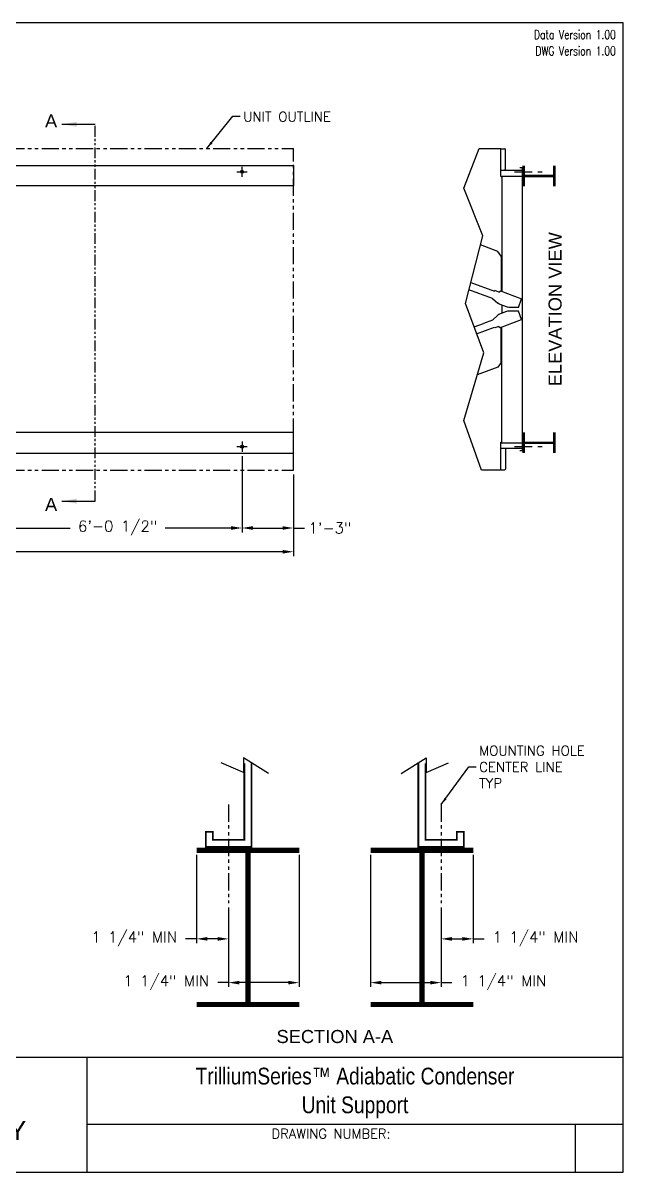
# Model space of a CAD drawing. Extents: x 3 to 450, y 5 to 340.
# Drawn here: x 275.1 to 450.1, y 5.1 to 340.1 of the extents above; entities that cross this region are included whole.
import ezdxf
from ezdxf.enums import TextEntityAlignment as Align

# ---------------------------------------------------------------- set-up
doc = ezdxf.new("R2010")
doc.units = 0
doc.header["$LTSCALE"] = 8
doc.header["$MEASUREMENT"] = 0
doc.linetypes.add('PHANTOM2', pattern=[1.25, 0.625, -0.125, 0.125, -0.125, 0.125, -0.125])
doc.layers.get('0').update_dxf_attribs({"linetype": 'CONTINUOUS'})
doc.layers.get('Defpoints').update_dxf_attribs({"linetype": 'CONTINUOUS'})
for name, color, linetype in [('STD-BASE', 5, 'CONTINUOUS'), ('STD-PLAN-A', 5, 'CONTINUOUS'), ('TEXT', 4, 'CONTINUOUS')]:
    doc.layers.add(name, color=color, linetype=linetype)
doc.styles.add('BAC', font='swissk.ttf')
doc.styles.add('BACtblk', font='swisscl.ttf')
doc.styles.add('BACtblkBold', font='swissck.ttf')
doc.styles.add('Current-ANSI-BAC Part', font='arial.ttf')
doc.styles.add('SIMPLEX', font='simplex.shx', dxfattribs={"oblique": 10})
doc.styles.add('SUBMITTAL', font='romans.shx')
doc.dimstyles.new('SUBMITTAL', dxfattribs={"dimtxt": 0.09375, "dimasz": 0.09375, "dimexe": 0.03125, "dimexo": 0.0625, "dimgap": 0.0625, "dimtad": 0, "dimdec": 4, "dimzin": 4, "dimdsep": 46, "dimlunit": 4, "dimtxsty": 'SUBMITTAL', "dimcen": 0.09375, "dimclre": 6, "dimadec": 0, "dimazin": 0, "dimtfac": 1, "dimtdec": 0, "dimtofl": 0, "dimtmove": 0, "dimatfit": 3, "dimfxl": 0, "dimfrac": 2, "dimtolj": 1, "dimtzin": 4, "dimarcsym": 0})

# ---------------------------------------------------------------- blocks, each defined once
blk = doc.blocks.new('BORDER')
for p, q in [((1, 1), (0, 1)), ((0, 1), (0, 0)), ((1, 0), (1, 1)), ((0, 0), (1, 0))]:
    blk.add_line(p, q)
blk = doc.blocks.new('*D5')
at = {"layer": 'Defpoints', "color": 0}
for p in [(338.96, 215.09), (353.96, 209.76), (353.96, 192.87)]:
    blk.add_point(p, dxfattribs=at)
at = {"layer": 'STD-PLAN-A', "color": 6, "lineweight": -2}
for p, q in [((338.96, 213.82), (338.96, 191.6)), ((353.96, 208.49), (353.96, 191.6))]:
    blk.add_line(p, q, dxfattribs=at)
at = {"layer": 'STD-PLAN-A', "color": 3, "lineweight": -2}
for p, q in [((342.13, 192.87), (350.78, 192.87)), ((353.96, 192.87), (357.13, 192.87))]:
    blk.add_line(p, q, dxfattribs=at)
at = {"layer": 'STD-PLAN-A', "color": 3}
for points in [[(342.13, 193.4), (342.13, 192.34), (338.96, 192.87)], [(350.78, 193.4), (350.78, 192.34), (353.96, 192.87)]]:
    blk.add_solid(points, dxfattribs=at)
at = {"layer": 'STD-PLAN-A', "color": 3, "insert": (364.59, 192.87), "char_height": 3.172, "attachment_point": 5, "style": 'SUBMITTAL'}
blk.add_mtext('\\A1;1\'-3"', dxfattribs=at)
blk = doc.blocks.new('*D9')
at = {"layer": 'Defpoints', "color": 0}
for p in [(70.53, 209.76), (353.96, 209.76), (353.96, 185.95)]:
    blk.add_point(p, dxfattribs=at)
at = {"layer": 'STD-BASE', "color": 6, "lineweight": -2}
for p, q in [((70.53, 208.49), (70.53, 184.68)), ((353.96, 208.49), (353.96, 184.68))]:
    blk.add_line(p, q, dxfattribs=at)
at = {"layer": 'STD-BASE', "color": 3, "lineweight": -2}
for p, q in [((73.7, 185.95), (196.78, 185.95)), ((350.78, 185.95), (227.71, 185.95))]:
    blk.add_line(p, q, dxfattribs=at)
at = {"layer": 'STD-BASE', "color": 3}
for points in [[(73.7, 186.48), (73.7, 185.42), (70.53, 185.95)], [(350.78, 186.48), (350.78, 185.42), (353.96, 185.95)]]:
    blk.add_solid(points, dxfattribs=at)
at = {"layer": 'STD-BASE', "color": 3, "insert": (212.24, 185.95), "char_height": 3.1719, "attachment_point": 5, "style": 'SUBMITTAL'}
blk.add_mtext('\\A1;23\'-7 3/8"', dxfattribs=at)
blk = doc.blocks.new('*D12')
at = {"layer": 'Defpoints', "color": 0}
for p in [(266.4, 215.09), (338.96, 215.09), (266.4, 192.87)]:
    blk.add_point(p, dxfattribs=at)
at = {"layer": 'STD-PLAN-A', "color": 6, "lineweight": -2}
for p, q in [((266.4, 213.82), (266.4, 191.6)), ((338.96, 213.82), (338.96, 191.6))]:
    blk.add_line(p, q, dxfattribs=at)
at = {"layer": 'STD-PLAN-A', "color": 3, "lineweight": -2}
for p, q in [((269.57, 192.87), (288.8, 192.87)), ((335.78, 192.87), (316.56, 192.87))]:
    blk.add_line(p, q, dxfattribs=at)
at = {"layer": 'STD-PLAN-A', "color": 3}
for points in [[(269.57, 193.4), (269.57, 192.34), (266.4, 192.87)], [(335.78, 193.4), (335.78, 192.34), (338.96, 192.87)]]:
    blk.add_solid(points, dxfattribs=at)
at = {"layer": 'STD-PLAN-A', "color": 3, "insert": (302.68, 192.87), "char_height": 3.1719, "attachment_point": 5, "style": 'SUBMITTAL'}
blk.add_mtext('\\A1;6\'-0 1/2"', dxfattribs=at)
blk = doc.blocks.new('*D14')
at = {"layer": 'Defpoints', "color": 0}
for p in [(406.37, 98.86), (397.01, 83.47), (406.37, 73.08)]:
    blk.add_point(p, dxfattribs=at)
at = {"layer": 'STD-PLAN-A', "color": 6, "lineweight": -2}
for p, q in [((406.37, 97.59), (406.37, 71.81)), ((397.01, 82.2), (397.01, 71.81))]:
    blk.add_line(p, q, dxfattribs=at)
at = {"layer": 'STD-PLAN-A', "color": 3, "lineweight": -2}
for p, q in [((400.18, 73.08), (403.19, 73.08)), ((406.37, 73.08), (409.54, 73.08))]:
    blk.add_line(p, q, dxfattribs=at)
at = {"layer": 'STD-PLAN-A', "color": 3}
for points in [[(400.18, 73.61), (400.18, 72.55), (397.01, 73.08)], [(403.19, 73.61), (403.19, 72.55), (406.37, 73.08)]]:
    blk.add_solid(points, dxfattribs=at)
at = {"layer": 'STD-PLAN-A', "color": 3, "insert": (424.55, 73.08), "char_height": 3.1719, "attachment_point": 5, "style": 'SUBMITTAL'}
blk.add_mtext('\\A1;1 1/4" MIN', dxfattribs=at)
blk = doc.blocks.new('*D15')
at = {"layer": 'Defpoints', "color": 0}
for p in [(376.43, 98.86), (397.01, 83.47), (376.43, 60.32)]:
    blk.add_point(p, dxfattribs=at)
at = {"layer": 'STD-PLAN-A', "color": 6, "lineweight": -2}
for p, q in [((376.43, 97.59), (376.43, 59.05)), ((397.01, 82.2), (397.01, 59.05))]:
    blk.add_line(p, q, dxfattribs=at)
at = {"layer": 'STD-PLAN-A', "color": 3, "lineweight": -2}
for p, q in [((379.6, 60.32), (393.84, 60.32)), ((397.01, 60.32), (400.18, 60.32))]:
    blk.add_line(p, q, dxfattribs=at)
at = {"layer": 'STD-PLAN-A', "color": 3}
for points in [[(379.6, 60.85), (379.6, 59.79), (376.43, 60.32)], [(393.84, 60.85), (393.84, 59.79), (397.01, 60.32)]]:
    blk.add_solid(points, dxfattribs=at)
at = {"layer": 'STD-PLAN-A', "color": 3, "insert": (415.19, 60.32), "char_height": 3.1719, "attachment_point": 5, "style": 'SUBMITTAL'}
blk.add_mtext('\\A1;1 1/4" MIN', dxfattribs=at)
blk = doc.blocks.new('*D16')
at = {"layer": 'Defpoints', "color": 0}
for p in [(325.68, 98.86), (335.04, 83.47), (325.68, 73.08)]:
    blk.add_point(p, dxfattribs=at)
at = {"layer": 'STD-PLAN-A', "color": 6, "lineweight": -2}
for p, q in [((325.68, 97.59), (325.68, 71.81)), ((335.04, 82.2), (335.04, 71.81))]:
    blk.add_line(p, q, dxfattribs=at)
at = {"layer": 'STD-PLAN-A', "color": 3, "lineweight": -2}
for p, q in [((325.68, 73.08), (322.51, 73.08)), ((331.87, 73.08), (328.85, 73.08))]:
    blk.add_line(p, q, dxfattribs=at)
at = {"layer": 'STD-PLAN-A', "color": 3}
for points in [[(328.85, 73.61), (328.85, 72.55), (325.68, 73.08)], [(331.87, 73.61), (331.87, 72.55), (335.04, 73.08)]]:
    blk.add_solid(points, dxfattribs=at)
at = {"layer": 'STD-PLAN-A', "color": 3, "insert": (307.5, 73.08), "char_height": 3.1719, "attachment_point": 5, "style": 'SUBMITTAL'}
blk.add_mtext('\\A1;1 1/4" MIN', dxfattribs=at)
blk = doc.blocks.new('*D17')
at = {"layer": 'Defpoints', "color": 0}
for p in [(355.62, 98.86), (335.04, 83.47), (355.62, 60.32)]:
    blk.add_point(p, dxfattribs=at)
at = {"layer": 'STD-PLAN-A', "color": 6, "lineweight": -2}
for p, q in [((355.62, 97.59), (355.62, 59.05)), ((335.04, 82.2), (335.04, 59.05))]:
    blk.add_line(p, q, dxfattribs=at)
at = {"layer": 'STD-PLAN-A', "color": 3, "lineweight": -2}
for p, q in [((335.04, 60.32), (331.87, 60.32)), ((352.45, 60.32), (338.21, 60.32))]:
    blk.add_line(p, q, dxfattribs=at)
at = {"layer": 'STD-PLAN-A', "color": 3}
for points in [[(338.21, 60.85), (338.21, 59.79), (335.04, 60.32)], [(352.45, 60.85), (352.45, 59.79), (355.62, 60.32)]]:
    blk.add_solid(points, dxfattribs=at)
at = {"layer": 'STD-PLAN-A', "color": 3, "insert": (316.85, 60.32), "char_height": 3.1719, "attachment_point": 5, "style": 'SUBMITTAL'}
blk.add_mtext('\\A1;1 1/4" MIN', dxfattribs=at)
blk = doc.blocks.new('bacstblk')
h = blk.add_hatch(color=150)
h.dxf.hatch_style = 1
h.paths.add_polyline_path([(3.7506, 0.375, 1), (4.3799, 0.375, 1)])
h.paths.add_polyline_path([(4.3539, 0.375, -1), (3.7765, 0.375, -1)], flags=16)
h.paths.add_polyline_path([(4.3291, 0.375, -1), (3.8014, 0.375, -1)], flags=0)
h.paths.add_polyline_path([(3.943, 0.4942), (3.9603, 0.4889), (3.9714, 0.4784), (3.9755, 0.4618), (3.9722, 0.4467), (3.9609, 0.436), (3.974, 0.427), (3.9786, 0.415), (3.9789, 0.3973), (3.9729, 0.3838), (3.9613, 0.374), (3.9476, 0.3704), (3.9345, 0.3692), (3.8665, 0.3692), (3.8665, 0.4942)], flags=0)
h.paths.add_polyline_path([(4.0335, 0.4361), (4.0742, 0.4361), (4.1177, 0.3111), (4.0779, 0.3111), (4.0731, 0.3277), (4.0333, 0.3277), (4.0286, 0.3111), (3.9895, 0.3111)], flags=0)
h.paths.add_polyline_path([(4.1681, 0.3721), (4.1826, 0.3792), (4.1988, 0.3822), (4.2152, 0.3818), (4.233, 0.3787), (4.246, 0.3717), (4.2575, 0.3605), (4.2641, 0.3456), (4.266, 0.3315), (4.2275, 0.3315), (4.227, 0.3353), (4.2262, 0.3385), (4.2251, 0.3412), (4.2237, 0.3434), (4.2223, 0.3451), (4.2207, 0.3465), (4.2191, 0.3476), (4.2174, 0.3485), (4.2158, 0.3493), (4.2143, 0.3499), (4.2128, 0.3503), (4.2112, 0.3506), (4.2097, 0.3509), (4.2082, 0.351), (4.2066, 0.351), (4.205, 0.3509), (4.2033, 0.3507), (4.2016, 0.3504), (4.1999, 0.3501), (4.1982, 0.3496), (4.1965, 0.3489), (4.1949, 0.3482), (4.1933, 0.3472), (4.1919, 0.3461), (4.1905, 0.3449), (4.1893, 0.3434), (4.1882, 0.3418), (4.1873, 0.3401), (4.1864, 0.3384), (4.1856, 0.3365), (4.185, 0.3347), (4.1844, 0.3328), (4.184, 0.3309), (4.1836, 0.329), (4.1833, 0.3272), (4.1831, 0.3253), (4.183, 0.3234), (4.1829, 0.3216), (4.1828, 0.3197), (4.1828, 0.3178), (4.1828, 0.3158), (4.1829, 0.3139), (4.1829, 0.3119), (4.1831, 0.31), (4.1832, 0.308), (4.1834, 0.3061), (4.1837, 0.3043), (4.184, 0.3025), (4.1844, 0.3007), (4.1848, 0.299), (4.1853, 0.2974), (4.1859, 0.2959), (4.1865, 0.2944), (4.1872, 0.293), (4.188, 0.2917), (4.1889, 0.2904), (4.1899, 0.2893), (4.1909, 0.2882), (4.192, 0.2871), (4.1932, 0.2862), (4.1944, 0.2853), (4.1956, 0.2846), (4.1969, 0.2839), (4.1981, 0.2834), (4.1994, 0.2829), (4.2007, 0.2825), (4.2019, 0.2822), (4.2032, 0.282), (4.2045, 0.2819), (4.2057, 0.2818), (4.207, 0.2818), (4.2083, 0.2818), (4.2096, 0.2819), (4.211, 0.282), (4.2123, 0.2821), (4.2137, 0.2824), (4.2151, 0.2828), (4.2165, 0.2833), (4.2179, 0.284), (4.2194, 0.2848), (4.2209, 0.2858), (4.2224, 0.2871), (4.2239, 0.2886), (4.2252, 0.2905), (4.2264, 0.2927), (4.2274, 0.2954), (4.2282, 0.2986), (4.2286, 0.3024), (4.2667, 0.3024), (4.2652, 0.2888), (4.2582, 0.2721), (4.2446, 0.26), (4.229, 0.2531), (4.2146, 0.2503), (4.1987, 0.2502), (4.1812, 0.2537), (4.1655, 0.2618), (4.1537, 0.2735), (4.1468, 0.2865), (4.1431, 0.3002), (4.1418, 0.3168), (4.1433, 0.3339), (4.1484, 0.3494), (4.1569, 0.3625)], flags=0)
h = blk.add_hatch(color=150)
h.dxf.hatch_style = 1
h.paths.add_polyline_path([(3.8014, 0.375, 1), (4.3291, 0.375, 1)])
h.paths.add_polyline_path([(4.0742, 0.4361), (4.1177, 0.3111), (4.0779, 0.3111), (4.0731, 0.3277), (4.0333, 0.3277), (4.0286, 0.3111), (3.9895, 0.3111), (4.0335, 0.4361)], flags=16)
h.paths.add_polyline_path([(3.974, 0.427), (3.9786, 0.415), (3.9789, 0.3973), (3.9729, 0.3838), (3.9613, 0.374), (3.9476, 0.3704), (3.9345, 0.3692), (3.8665, 0.3692), (3.8665, 0.4942), (3.943, 0.4942), (3.9603, 0.4889), (3.9714, 0.4784), (3.9755, 0.4618), (3.9722, 0.4467), (3.9609, 0.436)], flags=16)
h.paths.add_polyline_path([(4.266, 0.3315), (4.2275, 0.3315), (4.227, 0.3353), (4.2262, 0.3385), (4.2251, 0.3412), (4.2237, 0.3434), (4.2223, 0.3451), (4.2207, 0.3465), (4.2191, 0.3476), (4.2174, 0.3485), (4.2158, 0.3493), (4.2143, 0.3499), (4.2128, 0.3503), (4.2112, 0.3506), (4.2097, 0.3509), (4.2082, 0.351), (4.2066, 0.351), (4.205, 0.3509), (4.2033, 0.3507), (4.2016, 0.3504), (4.1999, 0.3501), (4.1982, 0.3496), (4.1965, 0.3489), (4.1949, 0.3482), (4.1933, 0.3472), (4.1919, 0.3461), (4.1905, 0.3449), (4.1893, 0.3434), (4.1882, 0.3418), (4.1873, 0.3401), (4.1864, 0.3384), (4.1856, 0.3365), (4.185, 0.3347), (4.1844, 0.3328), (4.184, 0.3309), (4.1836, 0.329), (4.1833, 0.3272), (4.1831, 0.3253), (4.183, 0.3234), (4.1829, 0.3216), (4.1828, 0.3197), (4.1828, 0.3178), (4.1828, 0.3158), (4.1829, 0.3139), (4.1829, 0.3119), (4.1831, 0.31), (4.1832, 0.308), (4.1834, 0.3061), (4.1837, 0.3043), (4.184, 0.3025), (4.1844, 0.3007), (4.1848, 0.299), (4.1853, 0.2974), (4.1859, 0.2959), (4.1865, 0.2944), (4.1872, 0.293), (4.188, 0.2917), (4.1889, 0.2904), (4.1899, 0.2893), (4.1909, 0.2882), (4.192, 0.2871), (4.1932, 0.2862), (4.1944, 0.2853), (4.1956, 0.2846), (4.1969, 0.2839), (4.1981, 0.2834), (4.1994, 0.2829), (4.2007, 0.2825), (4.2019, 0.2822), (4.2032, 0.282), (4.2045, 0.2819), (4.2057, 0.2818), (4.207, 0.2818), (4.2083, 0.2818), (4.2096, 0.2819), (4.211, 0.282), (4.2123, 0.2821), (4.2137, 0.2824), (4.2151, 0.2828), (4.2165, 0.2833), (4.2179, 0.284), (4.2194, 0.2848), (4.2209, 0.2858), (4.2224, 0.2871), (4.2239, 0.2886), (4.2252, 0.2905), (4.2264, 0.2927), (4.2274, 0.2954), (4.2282, 0.2986), (4.2286, 0.3024), (4.2667, 0.3024), (4.2652, 0.2888), (4.2582, 0.2721), (4.2446, 0.26), (4.229, 0.2531), (4.2146, 0.2503), (4.1987, 0.2502), (4.1812, 0.2537), (4.1655, 0.2618), (4.1537, 0.2735), (4.1468, 0.2865), (4.1431, 0.3002), (4.1418, 0.3168), (4.1433, 0.3339), (4.1484, 0.3494), (4.1569, 0.3625), (4.1681, 0.3721), (4.1826, 0.3792), (4.1988, 0.3822), (4.2152, 0.3818), (4.233, 0.3787), (4.246, 0.3717), (4.2575, 0.3605), (4.2641, 0.3456)], flags=16)
h = blk.add_hatch(color=150)
h.dxf.hatch_style = 1
h.paths.add_polyline_path([(3.9339, 0.4471), (3.9348, 0.4479), (3.9355, 0.4488), (3.936, 0.4497), (3.9364, 0.4506), (3.9368, 0.4515), (3.937, 0.4524), (3.9372, 0.4533), (3.9373, 0.4542), (3.9373, 0.4552), (3.9373, 0.4561), (3.9372, 0.457), (3.937, 0.458), (3.9368, 0.4589), (3.9365, 0.4598), (3.9362, 0.4606), (3.9358, 0.4615), (3.9352, 0.4622), (3.9346, 0.4629), (3.9339, 0.4635), (3.933, 0.464), (3.932, 0.4645), (3.9308, 0.4648), (3.9294, 0.4651), (3.9277, 0.4654), (3.9258, 0.4656), (3.9236, 0.4658), (3.921, 0.4659), (3.9054, 0.4659), (3.9054, 0.4445), (3.9237, 0.4445), (3.9267, 0.4447), (3.9292, 0.4452), (3.9312, 0.4457), (3.9327, 0.4464)])
h.paths.add_polyline_path([(3.9412, 0.4083), (3.9413, 0.4092), (3.9413, 0.4102), (3.9412, 0.4112), (3.9411, 0.4122), (3.941, 0.4132), (3.9407, 0.4142), (3.9403, 0.4152), (3.9398, 0.4161), (3.9393, 0.417), (3.9385, 0.4178), (3.9377, 0.4186), (3.9366, 0.4193), (3.9354, 0.42), (3.9339, 0.4205), (3.932, 0.4209), (3.9299, 0.4213), (3.9273, 0.4215), (3.9243, 0.4215), (3.9054, 0.4215), (3.9054, 0.3986), (3.9265, 0.3986), (3.9293, 0.3988), (3.9317, 0.3992), (3.9336, 0.3997), (3.9352, 0.4002), (3.9365, 0.4008), (3.9376, 0.4015), (3.9384, 0.4023), (3.9391, 0.403), (3.9396, 0.4038), (3.9401, 0.4047), (3.9405, 0.4055), (3.9408, 0.4064), (3.941, 0.4073)])
h.paths.add_polyline_path([(4.0534, 0.3968), (4.0405, 0.3539), (4.0658, 0.3539)])
for p, q in [((0, 0.75), (10, 0.75)), ((3.5, 0.75), (3.5, 0)), ((6.5, 0.75), (6.5, 0)), ((6.5, 0.3125), (10, 0.3125)), ((9.6875, 0.3125), (9.6875, 0)), ((3.5, 0.25), (0, 0.25))]:
    blk.add_line(p, q)
at = {"color": 150}
for p, q in [((3.8665, 0.4942), (3.9302, 0.4942)), ((3.8665, 0.4942), (3.8665, 0.3692)), ((3.9054, 0.4659), (3.9054, 0.4445)), ((3.9054, 0.4659), (3.921, 0.4659)), ((3.9054, 0.4445), (3.9237, 0.4445)), ((3.9054, 0.4215), (3.9054, 0.3986)), ((3.9054, 0.4215), (3.9243, 0.4215)), ((3.9054, 0.3986), (3.9265, 0.3986)), ((3.9895, 0.3111), (4.0335, 0.4361)), ((4.0335, 0.4361), (4.0742, 0.4361)), ((4.0534, 0.3968), (4.0405, 0.3539)), ((4.0658, 0.3539), (4.0534, 0.3968)), ((4.0742, 0.4361), (4.1177, 0.3111)), ((3.8665, 0.3692), (3.9279, 0.3692)), ((4.0286, 0.3111), (3.9895, 0.3111)), ((4.0286, 0.3111), (4.0333, 0.3277)), ((4.0333, 0.3277), (4.0731, 0.3277)), ((4.0405, 0.3539), (4.0658, 0.3539)), ((4.0731, 0.3277), (4.0779, 0.3111)), ((4.1177, 0.3111), (4.0779, 0.3111)), ((4.266, 0.3315), (4.2275, 0.3315)), ((4.2667, 0.3024), (4.2286, 0.3024))]:
    blk.add_line(p, q, dxfattribs=at)
for points in [[(3.921, 0.4659), (3.9236, 0.4658), (3.9258, 0.4656), (3.9277, 0.4654), (3.9294, 0.4651), (3.9308, 0.4648), (3.932, 0.4645), (3.933, 0.464), (3.9339, 0.4635), (3.9346, 0.4629), (3.9352, 0.4622), (3.9358, 0.4615), (3.9362, 0.4606), (3.9365, 0.4598), (3.9368, 0.4589), (3.937, 0.458), (3.9372, 0.457), (3.9373, 0.4561), (3.9373, 0.4552), (3.9373, 0.4542), (3.9372, 0.4533), (3.937, 0.4524), (3.9368, 0.4515), (3.9364, 0.4506), (3.936, 0.4497), (3.9355, 0.4488), (3.9348, 0.4479), (3.9339, 0.4471), (3.9327, 0.4464), (3.9312, 0.4457), (3.9292, 0.4452), (3.9267, 0.4447), (3.9237, 0.4445)], [(3.9302, 0.4942), (3.9378, 0.494), (3.9442, 0.4933), (3.9498, 0.4922), (3.9544, 0.4907), (3.9584, 0.489), (3.9617, 0.4871), (3.9644, 0.4851), (3.9666, 0.4829), (3.9685, 0.4808), (3.97, 0.4786), (3.9713, 0.4764), (3.9722, 0.4742), (3.973, 0.4719), (3.9735, 0.4697), (3.9739, 0.4675), (3.9742, 0.4654), (3.9744, 0.4632), (3.9744, 0.4611), (3.9744, 0.459), (3.9743, 0.4569), (3.974, 0.4548), (3.9735, 0.4529), (3.9729, 0.4509), (3.9722, 0.449), (3.9712, 0.4471), (3.97, 0.4454), (3.9687, 0.4436), (3.9672, 0.442), (3.9655, 0.4404), (3.9637, 0.4389), (3.9617, 0.4374), (3.9595, 0.4361)], [(3.9243, 0.4215), (3.9273, 0.4215), (3.9299, 0.4213), (3.932, 0.4209), (3.9339, 0.4205), (3.9354, 0.42), (3.9366, 0.4193), (3.9377, 0.4186), (3.9385, 0.4178), (3.9393, 0.417), (3.9398, 0.4161), (3.9403, 0.4152), (3.9407, 0.4142), (3.941, 0.4132), (3.9411, 0.4122), (3.9412, 0.4112), (3.9413, 0.4102), (3.9413, 0.4092), (3.9412, 0.4083), (3.941, 0.4073), (3.9408, 0.4064), (3.9405, 0.4055), (3.9401, 0.4047), (3.9396, 0.4038), (3.9391, 0.403), (3.9384, 0.4023), (3.9376, 0.4015), (3.9365, 0.4008), (3.9352, 0.4002), (3.9336, 0.3997), (3.9317, 0.3992), (3.9293, 0.3988), (3.9265, 0.3986)], [(3.9595, 0.4361), (3.9648, 0.4333), (3.9689, 0.4305), (3.972, 0.4276), (3.9744, 0.4247), (3.976, 0.4218), (3.9771, 0.4188), (3.9778, 0.416), (3.9783, 0.4132), (3.9786, 0.4106), (3.9787, 0.408), (3.9787, 0.4056), (3.9787, 0.4033), (3.9785, 0.401), (3.9782, 0.3989), (3.9778, 0.3968), (3.9773, 0.3948), (3.9767, 0.3928), (3.976, 0.3909), (3.9752, 0.389), (3.9742, 0.3871), (3.973, 0.3852), (3.9716, 0.3834), (3.9699, 0.3815), (3.968, 0.3796), (3.9657, 0.3777), (3.963, 0.3758), (3.9596, 0.374), (3.9555, 0.3724), (3.9504, 0.3711), (3.9442, 0.3701), (3.9367, 0.3694), (3.9279, 0.3692)], [(4.266, 0.3315), (4.265, 0.339), (4.2636, 0.3453), (4.2619, 0.3507), (4.2598, 0.3552), (4.2576, 0.3591), (4.2553, 0.3623), (4.2528, 0.365), (4.2504, 0.3674), (4.2481, 0.3694), (4.2458, 0.3712), (4.2436, 0.3728), (4.2413, 0.3742), (4.2391, 0.3754), (4.2368, 0.3765), (4.2344, 0.3774), (4.2319, 0.3783), (4.2294, 0.379), (4.2267, 0.3797), (4.2239, 0.3803), (4.2211, 0.3808), (4.2181, 0.3812), (4.2151, 0.3816), (4.212, 0.3818), (4.2089, 0.382), (4.2058, 0.382), (4.2026, 0.382), (4.1994, 0.3818), (4.1962, 0.3815), (4.1929, 0.3811), (4.1896, 0.3805), (4.1863, 0.3797), (4.183, 0.3787), (4.1797, 0.3776), (4.1765, 0.3762), (4.1732, 0.3746), (4.1701, 0.3729), (4.167, 0.3709), (4.164, 0.3686), (4.1612, 0.3662), (4.1585, 0.3636), (4.156, 0.3607), (4.1537, 0.3576), (4.1516, 0.3543), (4.1497, 0.3509), (4.148, 0.3472), (4.1465, 0.3435), (4.1452, 0.3396), (4.1441, 0.3355), (4.1433, 0.3314), (4.1427, 0.3272), (4.1423, 0.3229), (4.1421, 0.3187), (4.1421, 0.3145), (4.1423, 0.3103), (4.1426, 0.3063), (4.1431, 0.3024), (4.1437, 0.2986), (4.1445, 0.295), (4.1454, 0.2916), (4.1465, 0.2883), (4.1477, 0.2852), (4.149, 0.2822), (4.1506, 0.2793), (4.1523, 0.2765), (4.1541, 0.2738), (4.1562, 0.2713), (4.1584, 0.2688), (4.1607, 0.2665), (4.1633, 0.2643), (4.1659, 0.2623), (4.1687, 0.2604), (4.1717, 0.2586), (4.1748, 0.257), (4.178, 0.2556), (4.1814, 0.2543), (4.185, 0.2532), (4.1887, 0.2522), (4.1925, 0.2514), (4.1965, 0.2509), (4.2007, 0.2504), (4.2051, 0.2502), (4.2096, 0.2502), (4.2142, 0.2505), (4.219, 0.2511), (4.2238, 0.2521), (4.2287, 0.2534), (4.2337, 0.2551), (4.2387, 0.2573), (4.2437, 0.2601), (4.2485, 0.2634), (4.2531, 0.2675), (4.2572, 0.2724), (4.2608, 0.2782), (4.2637, 0.2851), (4.2657, 0.2931), (4.2667, 0.3024)], [(4.2275, 0.3315), (4.227, 0.3353), (4.2262, 0.3385), (4.2251, 0.3412), (4.2237, 0.3434), (4.2223, 0.3451), (4.2207, 0.3465), (4.2191, 0.3476), (4.2174, 0.3485), (4.2158, 0.3493), (4.2143, 0.3499), (4.2128, 0.3503), (4.2112, 0.3506), (4.2097, 0.3509), (4.2082, 0.351), (4.2066, 0.351), (4.205, 0.3509), (4.2033, 0.3507), (4.2016, 0.3504), (4.1999, 0.3501), (4.1982, 0.3496), (4.1965, 0.3489), (4.1949, 0.3482), (4.1933, 0.3472), (4.1919, 0.3461), (4.1905, 0.3449), (4.1893, 0.3434), (4.1882, 0.3418), (4.1873, 0.3401), (4.1864, 0.3384), (4.1856, 0.3365), (4.185, 0.3347), (4.1844, 0.3328), (4.184, 0.3309), (4.1836, 0.329), (4.1833, 0.3272), (4.1831, 0.3253), (4.183, 0.3234), (4.1829, 0.3216), (4.1828, 0.3197), (4.1828, 0.3178), (4.1828, 0.3158), (4.1829, 0.3139), (4.1829, 0.3119), (4.1831, 0.31), (4.1832, 0.308), (4.1834, 0.3061), (4.1837, 0.3043), (4.184, 0.3025), (4.1844, 0.3007), (4.1848, 0.299), (4.1853, 0.2974), (4.1859, 0.2959), (4.1865, 0.2944), (4.1872, 0.293), (4.188, 0.2917), (4.1889, 0.2904), (4.1899, 0.2893), (4.1909, 0.2882), (4.192, 0.2871), (4.1932, 0.2862), (4.1944, 0.2853), (4.1956, 0.2846), (4.1969, 0.2839), (4.1981, 0.2834), (4.1994, 0.2829), (4.2007, 0.2825), (4.2019, 0.2822), (4.2032, 0.282), (4.2045, 0.2819), (4.2057, 0.2818), (4.207, 0.2818), (4.2083, 0.2818), (4.2096, 0.2819), (4.211, 0.282), (4.2123, 0.2821), (4.2137, 0.2824), (4.2151, 0.2828), (4.2165, 0.2833), (4.2179, 0.284), (4.2194, 0.2848), (4.2209, 0.2858), (4.2224, 0.2871), (4.2239, 0.2886), (4.2252, 0.2905), (4.2264, 0.2927), (4.2274, 0.2954), (4.2282, 0.2986), (4.2286, 0.3024)]]:
    blk.add_lwpolyline(points, dxfattribs=at)
for radius in [0.3147, 0.2887, 0.2639]:
    blk.add_circle((4.0652, 0.375), radius, dxfattribs=at)
at = {"layer": 'TEXT', "color": 150, "linetype": 'Continuous', "const_width": 0.00375}
blk.add_lwpolyline([(4.2715, 0.1037, 1), (4.339, 0.1037, 1)], format="xyb", close=True, dxfattribs=at)
at = {"color": 6, "style": 'SIMPLEX'}
blk.add_text('DRAWING NUMBER:', height=0.0625, dxfattribs=at).set_placement((8.0938, 0.2188), align=Align.CENTER)
at = {"layer": 'TEXT', "color": 150, "style": 'BAC'}
for s, p in [('BALTIMORE', (4.4744, 0.4169)), ('AIRCOIL COMPANY', (4.4744, 0.2084))]:
    blk.add_text(s, height=0.125, dxfattribs=at).set_placement(p)
at = {"layer": 'TEXT', "color": 4, "style": 'BACtblk'}
for s, p in [('ORDER NO:', (0.0625, 0.3438)), ('DATE:', (0.0625, 0.0625))]:
    blk.add_text(s, height=0.09375, dxfattribs=at).set_placement(p)
at = {"layer": 'TEXT', "color": 150, "linetype": 'Continuous', "style": 'BAC'}
blk.add_text('R', height=0.0312, dxfattribs=at).set_placement((4.2891, 0.0891))
at = {"layer": 'TEXT', "color": 4, "style": 'BACtblkBold'}
for tag, height, p in [('MODEL1', 0.1094, (8.25, 0.5715)), ('MODEL2', 0.1094, (8.25, 0.384)), ('DWGNUM', 0.1406, (8.0938, 0.0312))]:
    blk.add_attdef(tag, text='', height=height, dxfattribs=at).set_placement(p, align=Align.CENTER)
for tag, p in [('DESC', (0.0625, 0.5312)), ('ORDER', (0.9643, 0.3438)), ('DATE', (0.5402, 0.0625))]:
    blk.add_attdef(tag, p, '', height=0.125, dxfattribs=at)
blk.add_attdef('REV', text='', height=0.1562, dxfattribs=at).set_placement((9.8438, 0.1562), align=Align.MIDDLE)
at = {"layer": 'TEXT', "color": 4, "style": 'BACtblk', "flags": 1}
blk.add_attdef('DWGBY', (2.0402, 0.0625), '', height=0.0938, dxfattribs=at)

msp = doc.modelspace()

# ---------------------------------------------------------------- linework, layer by layer
at = {"layer": 'STD-BASE', "linetype": 'PHANTOM2'}
for p, q in [((70.5311, 303.5447), (353.9568, 303.5447)), ((353.9568, 209.7578), (353.9568, 303.5447)), ((70.5311, 209.7578), (353.9568, 209.7578))]:
    msp.add_line(p, q, dxfattribs=at)
at = {"layer": 'STD-BASE'}
for centre in [(338.9568, 296.7137), (338.9568, 216.5887)]:
    msp.add_circle(centre, 0.4375, dxfattribs=at)
at = {"layer": 'STD-PLAN-A', "linetype": 'PHANTOM2', "ltscale": 0.625}
msp.add_line((296.1161, 200.6986), (296.1161, 310.5736), dxfattribs=at)
at = {"layer": 'STD-PLAN-A'}
for p, q in [((408.121, 303.5447), (414.4017, 303.5447)), ((414.4017, 295.3902), (414.4017, 303.5447)), ((414.4017, 303.4637), (415.5492, 303.4637)), ((415.7475, 297.4123), (415.7475, 303.2652)), ((414.4017, 297.2137), (420.6812, 297.2137)), ((414.4017, 295.3902), (414.6812, 295.3902)), ((414.6812, 295.4637), (414.6812, 261.85)), ((414.6812, 295.4637), (420.6812, 295.4637)), ((418.4604, 296.7137), (423.5302, 296.7137)), ((420.6812, 297.8387), (419.9312, 297.8387)), ((420.6812, 297.8387), (420.6812, 215.4637)), ((425.2154, 296.7137), (426.5201, 296.7137)), ((413.5586, 273.5172), (408.4797, 275.4109)), ((414.5114, 272.1451), (413.5586, 273.5172)), ((414.5114, 272.1451), (414.5117, 262.151)), ((411.966, 259.7941), (405.1215, 262.3465)), ((405.6712, 264.4849), (412.5682, 261.9132)), ((412.6377, 262.0997), (412.5682, 261.9132)), ((413.8089, 261.663), (412.6377, 262.0997)), ((413.8089, 261.663), (414.5117, 262.151)), ((414.2889, 261.9963), (420.4664, 259.6928)), ((411.966, 259.7941), (413.5691, 258.4055)), ((416.067, 257.3406), (414.2277, 258.0265)), ((419.5353, 257.1959), (420.4664, 259.6928)), ((411.966, 253.5084), (413.5691, 254.897)), ((416.067, 255.9619), (414.2277, 255.276)), ((414.6812, 257.8574), (414.6812, 255.4451)), ((419.5353, 257.1959), (416.813, 257.1959)), ((419.5353, 256.1066), (416.813, 256.1066)), ((420.4664, 253.6097), (419.5353, 256.1066)), ((406.6174, 251.5129), (409.328, 252.5236)), ((407.3788, 249.455), (412.5679, 251.39)), ((411.966, 253.5084), (409.329, 252.5251)), ((412.5679, 251.39), (412.6374, 251.2036)), ((413.8087, 251.6403), (412.6374, 251.2036)), ((413.8087, 251.6403), (414.5114, 251.1524)), ((414.2895, 251.3064), (420.4664, 253.6097)), ((414.6812, 217.9123), (414.6812, 251.4525)), ((414.5115, 241.1582), (414.5114, 251.1524)), ((413.5588, 239.7861), (407.5572, 237.5482)), ((414.5115, 241.1582), (413.5588, 239.7861)), ((414.4017, 217.9123), (414.6812, 217.9123)), ((414.4017, 209.7578), (414.4017, 217.9123)), ((414.4017, 217.7137), (420.6812, 217.7137)), ((420.6812, 216.0887), (414.4017, 216.0887)), ((415.7475, 215.8902), (415.7475, 210.0373)), ((418.4604, 216.5887), (423.5302, 216.5887)), ((419.9312, 215.4637), (420.6812, 215.4637)), ((425.2154, 216.5887), (426.5201, 216.5887)), ((414.4017, 209.7578), (408.8059, 209.7578)), ((414.4017, 209.8387), (415.5492, 209.8387)), ((339.3624, 121.5677), (332.8328, 124.3953)), ((346.7205, 121.2681), (339.3624, 125.8824)), ((339.3624, 125.8824), (339.3624, 121.5677)), ((385.3264, 121.2681), (392.6845, 125.8824)), ((392.6845, 125.8824), (392.6845, 121.5677)), ((392.6845, 121.5677), (399.2141, 124.3953))]:
    msp.add_line(p, q, dxfattribs=at)
at = {"layer": 'STD-PLAN-A', "color": 6}
for p, q in [((338.9568, 295.2137), (338.9568, 298.2137)), ((337.4568, 296.7137), (340.4568, 296.7137)), ((338.9568, 218.0887), (338.9568, 215.0887)), ((337.4568, 216.5887), (340.4568, 216.5887))]:
    msp.add_line(p, q, dxfattribs=at)
at = {"layer": 'STD-PLAN-A', "linetype": 'PHANTOM2'}
for p, q in [((335.0377, 112.2293), (335.0377, 83.4736)), ((397.0092, 112.2293), (397.0092, 83.4736))]:
    msp.add_line(p, q, dxfattribs=at)
at = {"layer": 'STD-PLAN-A'}
for points in [[(408.8059, 209.7578), (403.6231, 224.2177), (409.4328, 243.9035), (404.0916, 258.3397), (409.1517, 278.0255), (403.6231, 291.9931), (408.121, 303.5447)], [(70.5311, 292.5887), (70.5311, 298.5887), (353.9568, 298.5887), (353.9568, 292.5887), (70.5311, 292.5887)], [(70.5311, 220.7137), (70.5311, 214.7137), (353.9568, 214.7137), (353.9568, 220.7137), (70.5311, 220.7137)]]:
    msp.add_lwpolyline(points, dxfattribs=at)
for points, const_width in [([(421.0562, 298.4637), (421.0562, 292.4637)], 0.75), ([(430.0562, 298.4637), (430.0562, 292.4637)], 0.75), ([(421.0562, 295.4637), (430.0562, 295.4637)], 0.75), ([(421.0562, 214.7137), (421.0562, 220.7137)], 0.75), ([(421.0562, 217.7137), (430.0562, 217.7137)], 0.75), ([(430.0562, 214.7137), (430.0562, 220.7137)], 0.75), ([(341.6827, 124.2656), (341.6827, 99.8906), (328.3927, 99.8906), (328.3927, 104.3216), (330.4552, 104.3216), (330.4552, 101.9531), (339.6202, 101.9531), (339.6202, 124.2656)], 0.5156), ([(390.3642, 124.2656), (390.3642, 99.8906), (403.6542, 99.8906), (403.6542, 104.3216), (401.5917, 104.3216), (401.5917, 101.9531), (392.4267, 101.9531), (392.4267, 124.2656)], 0.5156), ([(325.6815, 98.8594), (355.6215, 98.8594)], 1.5469), ([(340.6515, 98.8594), (340.6515, 53.9494)], 1.5469), ([(406.3654, 98.8594), (376.4254, 98.8594)], 1.5469), ([(391.3954, 98.8594), (391.3954, 53.9494)], 1.5469), ([(325.6815, 53.9494), (355.6215, 53.9494)], 1.5469), ([(406.3654, 53.9494), (376.4254, 53.9494)], 1.5469)]:
    msp.add_lwpolyline(points, dxfattribs=dict(at, const_width=const_width))
for centre, start, end in [((415.5509, 303.2671), 359.42865, 90.500422), ((415.5509, 210.0354), 269.499578, 0.57135)]:
    msp.add_arc(centre, 0.1966, start, end, dxfattribs=at)
for points in [[(415.7475, 303.2656), (415.7475, 303.2653), (415.7475, 303.265), (415.7475, 303.2647)], [(415.7475, 297.4119), (415.7475, 297.4122), (415.7475, 297.4125), (415.7475, 297.4127)], [(415.7475, 210.0369), (415.7475, 210.0372), (415.7475, 210.0375), (415.7475, 210.0377)]]:
    msp.add_open_spline(points, degree=3, dxfattribs=at)
for points, knots in [([(415.5492, 297.2137), (415.6088, 297.2137), (415.6678, 297.2423), (415.7048, 297.2892), (415.7323, 297.324), (415.7476, 297.3683), (415.7475, 297.4127)], [-1, -1, -1, -1, -0.42651466, -0.42651466, -0.42651466, 0, 0, 0, 0]), ([(414.2277, 258.0265), (414.216, 258.0309), (414.2043, 258.0354), (414.1926, 258.04), (413.972, 258.1275), (413.7697, 258.2643), (413.5691, 258.4055)], [-1, -1, -1, -1, -0.949808972, -0.949808972, -0.949808972, 0, 0, 0, 0]), ([(414.2277, 255.276), (414.216, 255.2716), (414.2043, 255.2671), (414.1926, 255.2625), (413.972, 255.175), (413.7697, 255.0382), (413.5691, 254.897)], [-1, -1, -1, -1, -0.949808972, -0.949808972, -0.949808972, 0, 0, 0, 0]), ([(416.813, 257.1959), (416.8001, 257.1972), (416.7872, 257.1985), (416.7743, 257.1998), (416.5303, 257.2246), (416.2894, 257.2577), (416.067, 257.3406)], [-1, -1, -1, -1, -0.949808972, -0.949808972, -0.949808972, 0, 0, 0, 0]), ([(416.813, 256.1066), (416.8001, 256.1053), (416.7872, 256.104), (416.7743, 256.1027), (416.5303, 256.0779), (416.2894, 256.0448), (416.067, 255.9619)], [-1, -1, -1, -1, -0.949808972, -0.949808972, -0.949808972, 0, 0, 0, 0])]:
    msp.add_open_spline(points, degree=3, knots=knots, dxfattribs=at)

# ---------------------------------------------------------------- block references
at = {"xscale": 446.6666666666488, "yscale": 334.9999999999866, "zscale": 446.6666666666488}
msp.add_blockref('BORDER', (3.3968, 5.1075), dxfattribs=at)
at = {"xscale": 44.66666666666488, "yscale": 44.66666666666488, "zscale": 44.66666666666488}
msp.add_blockref('bacstblk', (3.3968, 5.1075), dxfattribs=at).add_auto_attribs({'MODEL1': 'TrilliumSeries™ Adiabatic Condenser', 'MODEL2': 'Unit Support'})

# ---------------------------------------------------------------- texts
at = {"layer": 'STD-BASE', "color": 4, "insert": (339.3106, 314.1827), "char_height": 2.84, "attachment_point": 1, "style": 'SUBMITTAL'}
msp.add_mtext('UNIT OUTLINE', dxfattribs=at)
at = {"layer": 'STD-PLAN-A', "color": 4}
for s, insert, char_height, width, attachment_point, style in [('{\\H1.62128x;\\C5;A\\H0.6168x;\\P\\P\\P\\P\\P\\P\\P\\P\\H1.70213x;\\P\\H0.5875x;\\P\\P\\P\\P\\P\\P\\P\\P\\P\\P\\P\\P\\P\\P\\P\\P\\P\\H0.22222x;\\P\\H4.50005x;\\P\\H1.62126x;A}', (283.2734, 255.6361), 2.35, 122.277782, 5, 'Current-ANSI-BAC Part'), ('MOUNTING HOLE\\PCENTER LINE\\PTYP', (408.1227, 123.1986), 2.84, 262.920472, 4, 'SUBMITTAL'), ('SECTION A-A ', (366.0235, 44.5881), 3.81, 57.844775, 5, 'Current-ANSI-BAC Part')]:
    msp.add_mtext(s, dxfattribs=dict(at, insert=insert, char_height=char_height, width=width, attachment_point=attachment_point, style=style))
at = {"layer": 'STD-PLAN-A', "color": 4, "insert": (430.273, 256.6512), "char_height": 3.81, "width": 207.945492, "attachment_point": 5, "rotation": 90, "style": 'Current-ANSI-BAC Part'}
msp.add_mtext('ELEVATION VIEW', dxfattribs=at)
at = {"layer": 'TEXT', "style": 'SUBMITTAL', "width": 0.75}
for s, p in [('Data Version 1.00', (447.9709, 338.0265)), ('DWG Version 1.00', (447.9709, 333.26))]:
    msp.add_text(s, height=2.604167, dxfattribs=at).set_placement(p, align=Align.TOP_RIGHT)

# ---------------------------------------------------------------- dimensions: what is measured, and where the dimension line sits
at = {"layer": 'STD-BASE', "color": 3}
dim = msp.add_linear_dim(base=(353.9568, 185.9507), p1=(70.5311, 209.7578), p2=(353.9568, 209.7578), dimstyle='SUBMITTAL', override={"dimscale": 40.6, "dimtxt": 0.078125, "dimasz": 0.078125, "dimexo": 0.03125, "dimgap": 0.03125, "dimdec": 3, "dimzin": 3, "dimclrd": 3, "dimclrt": 3, "dimtdec": 3, "dimtix": 1, "dimarcsym": 1}, dxfattribs=at)
dim.commit()
dim.dimension.update_dxf_attribs({"geometry": '*D9', "text_midpoint": (212.244, 185.9507), "dimtype": 160})
at = {"layer": 'STD-PLAN-A'}
dim = msp.add_linear_dim(base=(266.4018, 192.8694), p1=(338.9568, 215.0887), p2=(266.4018, 215.0887), angle=180, dimstyle='SUBMITTAL', override={"dimscale": 40.6, "dimtxt": 0.078125, "dimasz": 0.078125, "dimexo": 0.03125, "dimgap": 0.03125, "dimdec": 3, "dimzin": 3, "dimclrd": 3, "dimclrt": 3, "dimtdec": 3, "dimtix": 1, "dimarcsym": 1}, dxfattribs=at)
dim.commit()
dim.dimension.update_dxf_attribs({"geometry": '*D12', "text_midpoint": (302.6793, 192.8694)})
dim = msp.add_linear_dim(base=(353.9568, 192.8694), p1=(338.9568, 215.0887), p2=(353.9568, 209.7578), dimstyle='SUBMITTAL', override={"dimscale": 40.6, "dimtxt": 0.078125, "dimasz": 0.078125, "dimexo": 0.03125, "dimgap": 0.03125, "dimdec": 3, "dimzin": 3, "dimclrd": 3, "dimclrt": 3, "dimtdec": 3, "dimtix": 1, "dimarcsym": 1}, dxfattribs=at)
dim.commit()
dim.dimension.update_dxf_attribs({"geometry": '*D5', "text_midpoint": (364.5902, 192.8694), "dimtype": 160})
for base, p1, p2, picture, middle in [((325.6815, 73.0829), (335.0377, 83.4736), (325.6815, 98.8594), '*D16', (307.496, 73.0829)), ((376.4254, 60.3212), (397.0092, 83.4736), (376.4254, 98.8594), '*D15', (415.1946, 60.3212))]:
    dim = msp.add_linear_dim(base=base, p1=p1, p2=p2, angle=180, text='1 1/4" MIN', dimstyle='SUBMITTAL', override={"dimscale": 40.6, "dimtxt": 0.078125, "dimasz": 0.078125, "dimexo": 0.03125, "dimgap": 0.03125, "dimdec": 3, "dimzin": 3, "dimclrd": 3, "dimclrt": 3, "dimtdec": 3, "dimtix": 1, "dimarcsym": 1}, dxfattribs=at)
    dim.commit()
    dim.dimension.update_dxf_attribs({"geometry": picture, "text_midpoint": middle, "dimtype": 160})
for base, p1, p2, picture, middle in [((355.6215, 60.3212), (335.0377, 83.4736), (355.6215, 98.8594), '*D17', (316.8523, 60.3212)), ((406.3654, 73.0829), (397.0092, 83.4736), (406.3654, 98.8594), '*D14', (424.5509, 73.0829))]:
    dim = msp.add_linear_dim(base=base, p1=p1, p2=p2, text='1 1/4" MIN', dimstyle='SUBMITTAL', override={"dimscale": 40.6, "dimtxt": 0.078125, "dimasz": 0.078125, "dimexo": 0.03125, "dimgap": 0.03125, "dimdec": 3, "dimzin": 3, "dimclrd": 3, "dimclrt": 3, "dimtdec": 3, "dimtix": 1, "dimarcsym": 1}, dxfattribs=at)
    dim.commit()
    dim.dimension.update_dxf_attribs({"geometry": picture, "text_midpoint": middle, "dimtype": 160})

# ---------------------------------------------------------------- leaders
at = {"layer": 'STD-BASE', "color": 4, "annotation_type": 0, "has_hookline": 1, "hookline_direction": 0, "text_width": 28.2648}
msp.add_leader([(328.6922, 303.5447), (336.2481, 312.9615), (338.4356, 312.9615)], dimstyle='SUBMITTAL', override={"dimscale": 28, "dimtxt": 0.078125, "dimasz": 0.078125, "dimexo": 0.03125, "dimgap": 0.03125, "dimdec": 3, "dimzin": 3, "dimclrd": 3, "dimclrt": 3, "dimtdec": 3, "dimtix": 1, "dimarcsym": 1}, dxfattribs=at)
at = {"layer": 'STD-PLAN-A'}
for points in [[(286.3689, 310.5736), (296.1161, 310.5736)], [(286.3689, 200.6986), (296.1161, 200.6986)]]:
    msp.add_leader(points, dimstyle='SUBMITTAL', override={"dimscale": 54.54, "dimasz": 0.08, "dimgap": 0.03, "dimcen": 4.055284, "dimarcsym": 1}, dxfattribs=at)
at = {"layer": 'STD-PLAN-A', "annotation_type": 0, "has_hookline": 1, "hookline_direction": 0, "text_width": 34.08}
msp.add_leader([(397.0092, 112.2293), (405.0602, 123.1986), (407.2477, 123.1986)], dimstyle='SUBMITTAL', override={"dimscale": 28, "dimtxt": 0.078125, "dimasz": 0.078125, "dimexo": 0.03125, "dimgap": 0.03125, "dimdec": 3, "dimzin": 3, "dimclrd": 3, "dimclrt": 3, "dimtdec": 3, "dimtix": 1, "dimarcsym": 1}, dxfattribs=at)

doc.saveas('drawing.dxf')
